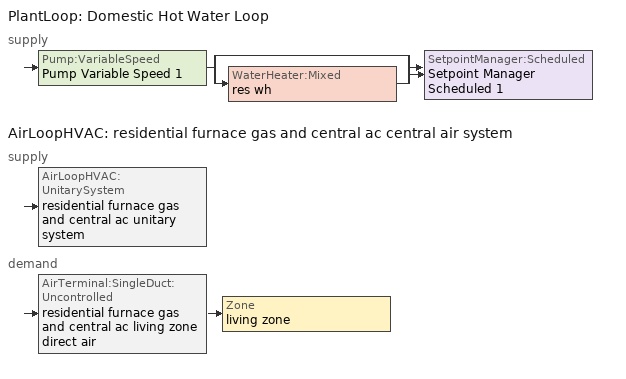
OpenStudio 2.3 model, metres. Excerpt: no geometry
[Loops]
PlantLoop 'Domestic Hot Water Loop'
 supply: Pump:VariableSpeed 'Pump Variable Speed 1' > split
  | bypass
  | WaterHeater:Mixed 'res wh'
  join > SetpointManager:Scheduled 'Setpoint Manager Scheduled 1'
AirLoopHVAC 'residential furnace gas and central ac central air system'
 supply: AirLoopHVAC:UnitarySystem 'residential furnace gas and central ac unitary system'
 demand: AirTerminal:SingleDuct:Uncontrolled 'residential furnace gas and central ac living zone direct air' > Zone 'living zone'
[Sizing:Zone]
living zone: Zone Cooling Design Supply Air Temperature Input Method=SupplyAirTemperature; Zone Cooling Design Supply Air Temperature {C}=14; Zone Cooling Design Supply Air Temperature Difference {deltaC}=11.11; Zone Heating Design Supply Air Temperature Input Method=SupplyAirTemperature; Zone Heating Design Supply Air Temperature {C}=40; Zone Heating Design Supply Air Temperature Difference {deltaC}=11.11; Zone Cooling Design Supply Air Humidity Ratio {kg-H2O/kg-air}=0.0085; Zone Heating Design Supply Air Humidity Ratio {kg-H2O/kg-air}=0.008; Cooling Design Air Flow Method=DesignDay; Heating Design Air Flow Method=DesignDay; Account for Dedicated Outdoor Air System=No; Dedicated Outdoor Air System Control Strategy=NeutralSupplyAir; Dedicated Outdoor Air Low Setpoint Temperature for Design {C}=autosize; Dedicated Outdoor Air High Setpoint Temperature for Design {C}=autosize
[Zone equipment]
living zone: residential furnace gas and central ac living zone direct air
[PlantLoop]
Domestic Hot Water Loop: Glycol Concentration=0; Maximum Loop Flow Rate {m3/s}=0.01; Plant Loop Volume {m3}=0.003; Load Distribution Scheme=Optimal
[Sizing:Plant]
Domestic Hot Water Loop: Loop Type=Heating; Design Loop Exit Temperature {C}=52.6667; Loop Design Temperature Difference {deltaC}=5.55556; Sizing Option=NonCoincident; Zone Timesteps in Averaging Window=1; Coincident Sizing Factor Mode=None
[Pump:VariableSpeed]
Pump Variable Speed 1: Rated Flow Rate {m3/s}=0.01; Rated Pump Head {Pa}=1; Rated Power Consumption {W}=0; Motor Efficiency=1; Fraction of Motor Inefficiencies to Fluid Stream=0; Coefficient 1 of the Part Load Performance Curve=0; Coefficient 2 of the Part Load Performance Curve=1; Coefficient 3 of the Part Load Performance Curve=0; Coefficient 4 of the Part Load Performance Curve=0; Pump Control Type=Intermittent; Skin Loss Radiative Fraction=0.5; Design Power Sizing Method=PowerPerFlowPerPressure; Design Electric Power per Unit Flow Rate {W/(m3/s)}=348701.1; Design Shaft Power per Unit Flow Rate per Unit Head {W/((m3/s)-Pa)}=1.28205; Design Minimum Flow Rate Fraction=0
[SetpointManager:Scheduled]
Setpoint Manager Scheduled 1: Control Variable=Temperature; Schedule=dhw temp
[WaterHeater:Mixed]
res wh: Tank Volume {m3}=0.143846; Setpoint Temperature Schedule=WH Setpoint Temp; Deadband Temperature Difference {deltaC}=2; Maximum Temperature Limit {C}=99; Heater Control Type=Cycle; Heater Maximum Capacity {W}=11722.8; Heater Minimum Capacity {W}=0; Heater Fuel Type=FuelOil#1; Heater Thermal Efficiency=0.773298; Off Cycle Parasitic Fuel Consumption Rate {W}=0; Off Cycle Parasitic Fuel Type=Electricity; Off Cycle Parasitic Heat Fraction to Tank=0; On Cycle Parasitic Fuel Consumption Rate {W}=0; On Cycle Parasitic Fuel Type=Electricity; On Cycle Parasitic Heat Fraction to Tank=0; Ambient Temperature Indicator=ThermalZone; Ambient Temperature Thermal Zone=living zone; Off Cycle Loss Coefficient to Ambient Temperature {W/K}=4.15715; Off Cycle Loss Fraction to Thermal Zone=0.64; On Cycle Loss Coefficient to Ambient Temperature {W/K}=4.15715; On Cycle Loss Fraction to Thermal Zone=1; Use Side Effectiveness=1; Source Side Effectiveness=1; Use Side Design Flow Rate {m3/s}=autosize; Source Side Design Flow Rate {m3/s}=autosize; Indirect Water Heating Recovery Time {hr}=1.5
[Coil:Heating:Gas]
residential furnace gas heating coil: Availability Schedule=residential heating season; Gas Burner Efficiency=0.78; Nominal Capacity {W}=2966.98; Parasitic Electric Load {W}=0; Parasitic Gas Load {W}=0; Fuel Type=NaturalGas
[Coil:Cooling:DX:SingleSpeed]
residential central ac cooling coil: Availability Schedule=residential cooling season; Rated Total Cooling Capacity {W}=1527.37; Rated Sensible Heat Ratio=0.740403; Rated COP {W/W}=3.95054; Rated Air Flow Rate {m3/s}=0.0791376; Rated Evaporator Fan Power Per Volume Flow Rate {W/(m3/s)}=773.391; Total Cooling Capacity Function of Temperature Curve=Cool-Cap-fT1; Total Cooling Capacity Function of Flow Fraction Curve=Cool-Cap-fFF1; Energy Input Ratio Function of Temperature Curve=Cool-EIR-fT1; Energy Input Ratio Function of Flow Fraction Curve=Cool-EIR-fFF1; Part Load Fraction Correlation Curve=Cool-PLF-fPLR1; Nominal Time for Condensate Removal to Begin {s}=1000; Ratio of Initial Moisture Evaporation Rate and Steady State Latent Capacity=1.5; Maximum Cycling Rate {cycles/hr}=3; Latent Capacity Time Constant {s}=45; Condenser Type=AirCooled; Evaporative Condenser Effectiveness=0; Evaporative Condenser Air Flow Rate {m3/s}=Autosize; Evaporative Condenser Pump Rated Power Consumption {W}=Autosize; Crankcase Heater Capacity {W}=0; Maximum Outdoor Dry-Bulb Temperature for Crankcase Heater Operation {C}=12.7778; Basin Heater Capacity {W/K}=0; Basin Heater Setpoint Temperature {C}=10
[Fan:OnOff]
residential furnace gas and central ac supply fan: Availability Schedule=Always On Discrete; Fan Efficiency=0.117562; Pressure Rise {Pa}=124.55; Maximum Flow Rate {m3/s}=0.105499; Motor Efficiency=1; Motor In Airstream Fraction=1; Fan Power Ratio Function of Speed Ratio Curve=Fan On Off Power Curve 1; Fan Efficiency Ratio Function of Speed Ratio Curve=Fan On Off Efficiency Curve 1
[AirLoopHVAC:UnitarySystem]
residential furnace gas and central ac unitary system: Control Type=Load; Controlling Zone or Thermostat Location=living zone; Dehumidification Control Type=None; Availability Schedule=Always On Discrete; Supply Fan=residential furnace gas and central ac supply fan; Fan Placement=BlowThrough; Supply Air Fan Operating Mode Schedule=Always Off Discrete; Heating Coil=residential furnace gas heating coil; DX Heating Coil Sizing Ratio=1; Cooling Coil=residential central ac cooling coil; Use DOAS DX Cooling Coil=No; DOAS DX Cooling Coil Leaving Minimum Air Temperature {C}=2; Latent Load Control=SensibleOnlyLoadControl; Supply Air Flow Rate Method During Cooling Operation=SupplyAirFlowRate; Supply Air Flow Rate During Cooling Operation {m3/s}=0.102278; Supply Air Flow Rate Method During Heating Operation=SupplyAirFlowRate; Supply Air Flow Rate During Heating Operation {m3/s}=0.105494; Supply Air Flow Rate When No Cooling or Heating is Required {m3/s}=0; Maximum Supply Air Temperature {C}=48.8889; Maximum Outdoor Dry-Bulb Temperature for Supplemental Heater Operation {C}=21; Maximum Cycling Rate {cycles/hr}=2.5; Heat Pump Time Constant {s}=60; Fraction of On-Cycle Power Use=0.01; Heat Pump Fan Delay Time {s}=60; Ancilliary On-Cycle Electric Power {W}=0; Ancilliary Off-Cycle Electric Power {W}=0
[AirLoopHVAC]
residential furnace gas and central ac central air system: Availability Schedule=Always On Discrete; Design Supply Air Flow Rate {m3/s}=0.105494
[Sizing:System]
residential furnace gas and central ac central air system: Type of Load to Size On=Sensible; Design Outdoor Air Flow Rate {m3/s}=Autosize; Minimum System Air Flow Ratio=0.3; Preheat Design Temperature {C}=7; Preheat Design Humidity Ratio {kg-H2O/kg-Air}=0.008; Precool Design Temperature {C}=12.8; Precool Design Humidity Ratio {kg-H2O/kg-Air}=0.008; Central Cooling Design Supply Air Temperature {C}=12.8; Central Heating Design Supply Air Temperature {C}=16.7; Sizing Option=NonCoincident; 100% Outdoor Air in Cooling=Yes; 100% Outdoor Air in Heating=Yes; Central Cooling Design Supply Air Humidity Ratio {kg-H2O/kg-Air}=0.0085; Central Heating Design Supply Air Humidity Ratio {kg-H2O/kg-Air}=0.008; Cooling Design Air Flow Method=DesignDay; Cooling Design Air Flow Rate {m3/s}=0; Heating Design Air Flow Method=DesignDay; Heating Design Air Flow Rate {m3/s}=0; System Outdoor Air Method=ZoneSum; Zone Maximum Outdoor Air Fraction=1; Cooling Supply Air Flow Rate Per Floor Area {m3/s-m2}=0.00996765; Cooling Fraction of Autosized Cooling Supply Air Flow Rate=1; Cooling Supply Air Flow Rate Per Unit Cooling Capacity {m3/s-W}=3.94755e-05; Heating Supply Air Flow Rate Per Floor Area {m3/s-m2}=0.00996765; Heating Fraction of Autosized Heating Supply Air Flow Rate=1; Heating Fraction of Autosized Cooling Supply Air Flow Rate=1; Heating Supply Air Flow Rate Per Unit Heating Capacity {m3/s-W}=3.15882e-05; Cooling Design Capacity Method=CoolingDesignCapacity; Cooling Design Capacity {W}=autosize; Cooling Design Capacity Per Floor Area {W/m2}=234.7; Fraction of Autosized Cooling Design Capacity=1; Heating Design Capacity Method=HeatingDesignCapacity; Heating Design Capacity {W}=autosize; Heating Design Capacity Per Floor Area {W/m2}=157; Fraction of Autosized Heating Design Capacity=1; Central Cooling Capacity Control Method=OnOff
[AirTerminal:SingleDuct:Uncontrolled]
residential furnace gas and central ac living zone direct air: Availability Schedule=Always On Discrete; Maximum Air Flow Rate {m3/s}=0.105494
[EnergyManagementSystem:Sensor]
Name | Output Variable or Output Meter Index Key | Output Variable or Output Meter
res_af_u_1_tt_s | living zone | Zone Outdoor Air Drybulb Temperature
res_af_u_1_tin_s | living zone | Zone Mean Air Temperature
res_nv_u_1_phiin_s | living zone | Zone Air Relative Humidity
res_ds_u_1_fan_rtf_s | residential furnace gas and central ac supply fan | Fan Runtime Fraction
[Schedule:Ruleset]
Name | Default Day Schedule
residential cooling season | Schedule Day 4
residential heating season | Schedule Day 7
[Schedule:Day]
Schedule Day 4; Schedule Day 7: 24, 0, 0
residential cooling season allday1; residential cooling season allday2; residential cooling season allday3; residential cooling season allday4; residential cooling season allday5; residential cooling season allday6; residential cooling season allday7; residential cooling season allday8; residential cooling season allday9; residential cooling season allday10; residential cooling season allday11; residential cooling season allday12; residential heating season allday1; residential heating season allday2; residential heating season allday3; residential heating season allday4; residential heating season allday5; residential heating season allday6; residential heating season allday7; residential heating season allday8; residential heating season allday9; residential heating season allday10; residential heating season allday11; residential heating season allday12: 1, 0, 1, 2, 0, 1, 3, 0, 1, 4, 0, 1, 5, 0, 1, 6, 0, 1, 7, 0, 1, 8, 0, 1, 9, 0, 1, 10, 0, 1, 11, 0, 1, 12, 0, 1, 13, 0, 1, 14, 0, 1, 15, 0, 1, 16, 0, 1, 17, 0, 1, 18, 0, 1, 19, 0, 1, 20, 0, 1, 21, 0, 1, 22, 0, 1, 23, 0, 1, 24, 0, 1
[Schedule:Rule] Apply Sunday=Yes; Apply Monday=Yes; Apply Tuesday=Yes; Apply Wednesday=Yes; Apply Thursday=Yes; Apply Friday=Yes; Apply Saturday=Yes; Date Specification Type=DateRange; Start Day=1
Name | Schedule Ruleset | Rule Order | Day Schedule | Start Month | End Month | End Day
residential cooling season allday ruleset1 | residential cooling season | 11 | residential cooling season allday1 | 1 | 1 | 31
residential cooling season allday ruleset2 | residential cooling season | 10 | residential cooling season allday2 | 2 | 2 | 28
residential cooling season allday ruleset3 | residential cooling season | 9 | residential cooling season allday3 | 3 | 3 | 31
residential cooling season allday ruleset4 | residential cooling season | 8 | residential cooling season allday4 | 4 | 4 | 30
residential cooling season allday ruleset5 | residential cooling season | 7 | residential cooling season allday5 | 5 | 5 | 31
residential cooling season allday ruleset6 | residential cooling season | 6 | residential cooling season allday6 | 6 | 6 | 30
residential cooling season allday ruleset7 | residential cooling season | 5 | residential cooling season allday7 | 7 | 7 | 31
residential cooling season allday ruleset8 | residential cooling season | 4 | residential cooling season allday8 | 8 | 8 | 31
residential cooling season allday ruleset9 | residential cooling season | 3 | residential cooling season allday9 | 9 | 9 | 30
residential cooling season allday ruleset10 | residential cooling season | 2 | residential cooling season allday10 | 10 | 10 | 31
residential cooling season allday ruleset11 | residential cooling season | 1 | residential cooling season allday11 | 11 | 11 | 30
residential cooling season allday ruleset12 | residential cooling season | 0 | residential cooling season allday12 | 12 | 12 | 31
residential heating season allday ruleset1 | residential heating season | 11 | residential heating season allday1 | 1 | 1 | 31
residential heating season allday ruleset2 | residential heating season | 10 | residential heating season allday2 | 2 | 2 | 28
residential heating season allday ruleset3 | residential heating season | 9 | residential heating season allday3 | 3 | 3 | 31
residential heating season allday ruleset4 | residential heating season | 8 | residential heating season allday4 | 4 | 4 | 30
residential heating season allday ruleset5 | residential heating season | 7 | residential heating season allday5 | 5 | 5 | 31
residential heating season allday ruleset6 | residential heating season | 6 | residential heating season allday6 | 6 | 6 | 30
residential heating season allday ruleset7 | residential heating season | 5 | residential heating season allday7 | 7 | 7 | 31
residential heating season allday ruleset8 | residential heating season | 4 | residential heating season allday8 | 8 | 8 | 31
residential heating season allday ruleset9 | residential heating season | 3 | residential heating season allday9 | 9 | 9 | 30
residential heating season allday ruleset10 | residential heating season | 2 | residential heating season allday10 | 10 | 10 | 31
residential heating season allday ruleset11 | residential heating season | 1 | residential heating season allday11 | 11 | 11 | 30
residential heating season allday ruleset12 | residential heating season | 0 | residential heating season allday12 | 12 | 12 | 31
[Schedule:Constant]
Name | Value
dhw temp; WH Setpoint Temp | 52.6667
Always On Discrete | 1
Always Off Discrete | 0
[Curve:Exponent]
Fan On Off Power Curve 1: Coefficient1 Constant=1; Coefficient2 Constant=0; Coefficient3 Constant=0; Minimum Value of x=0; Maximum Value of x=1
[Curve:Cubic]
Fan On Off Efficiency Curve 1: Coefficient1 Constant=1; Coefficient2 x=0; Coefficient3 x**2=0; Coefficient4 x**3=0; Minimum Value of x=0; Maximum Value of x=1
[Curve:Biquadratic] Minimum Value of x=13.88; Maximum Value of x=23.88; Minimum Value of y=18.33; Maximum Value of y=51.66
Name | Coefficient1 Constant | Coefficient2 x | Coefficient3 x**2 | Coefficient4 y | Coefficient5 y**2 | Coefficient6 x*y
Cool-Cap-fT1 | 1.5509 | -0.0750501 | 0.00309714 | 0.00240111 | -5.0544e-05 | -0.000427281
Cool-EIR-fT1 | -0.304283 | 0.118048 | -0.00342467 | -0.00626191 | 0.000695427 | -0.000469975
[Curve:Quadratic] Minimum Value of x=0
Name | Coefficient1 Constant | Coefficient2 x | Coefficient3 x**2 | Maximum Value of x | Minimum Curve Output | Maximum Curve Output
Cool-PLF-fPLR1 | 0.93 | 0.07 | 0 | 1 | 0.7 | 1
Cool-Cap-fFF1 | 0.718605 | 0.4101 | -0.128705 | 2 | 0 | 2
Cool-EIR-fFF1 | 1.323 | -0.477711 | 0.154712 | 2 | 0 | 2
